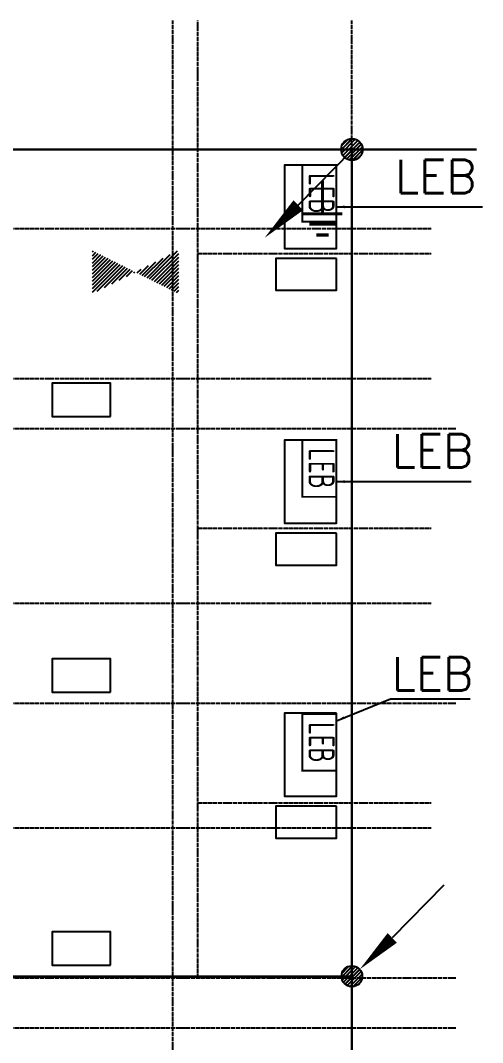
# Model space of a CAD drawing. Extents: x -137808 to 103746506, y -332957 to -111547.
# Drawn here: x 148933 to 154483, y -167289 to -155011 of the extents above; entities that cross this region are included whole.
import ezdxf

# ---------------------------------------------------------------- set-up
doc = ezdxf.new("R2010")
doc.units = 0
doc.header["$LTSCALE"] = 25
doc.header["$MEASUREMENT"] = 0
doc.linetypes.add('DOTE', pattern=[2.42, 2, -0.2, 0.02, -0.2])
doc.layers.get('0').update_dxf_attribs({"linetype": 'CONTINUOUS'})
for name, color, linetype in [('220', 7, 'CONTINUOUS'), ('DOTE', 1, 'DOTE'), ('电-强电平面-箭头', 3, 'CONTINUOUS'), ('电-接地防雷-接地线', 132, 'CONTINUOUS'), ('设备-电视', 3, 'CONTINUOUS')]:
    doc.layers.add(name, color=color, linetype=linetype)
doc.styles.add('_TCH_DIM', font='SIMPLEX', dxfattribs={"bigfont": 'GBCBIG'})
doc.styles.add('IDQSTYLE', font='txt.shx', dxfattribs={"width": 0.7, "bigfont": 'hztxt.shx'})
doc.styles.get("Standard").update_dxf_attribs({"font": 'GBENOR', "bigfont": 'GBCBIG'})
doc.linetypes.add('GDLine', pattern='A,1,-3,5.8,["|",Standard,S=4,R=-45,X=-1.407,Y=-0.7],-0.1,["|",Standard,S=4,R=-45,X=-1.407,Y=-0.7],-0.1,["|",Standard,S=4,R=-45,X=-1.407,Y=-0.7],-0.1,["|",Standard,S=4,R=-45,X=-1.407,Y=-0.7],-0.1,5.8,-3,1', length=20)
doc.dimstyles.get("Standard").update_dxf_attribs({"dimscale": 100, "dimtxt": 3.5, "dimasz": 1, "dimexe": 2.5, "dimexo": 3, "dimgap": 1.5, "dimtad": 1, "dimdec": 0, "dimzin": 0, "dimdsep": 46, "dimtxsty": 'Standard', "dimblk": 'ARCHTICK', "dimcen": 0.09, "dimadec": 0, "dimazin": 0, "dimtfac": 1, "dimtdec": 0, "dimtix": 1, "dimtmove": 2, "dimatfit": 3, "dimfxl": 0, "dimtolj": 1, "dimtzin": 0, "dimarcsym": 0})

# ---------------------------------------------------------------- blocks, each defined once
blk = doc.blocks.new('*X')
at = {"color": 0, "linetype": 'Continuous'}
for p, q in [((192.59, 446.72), (193.93, 448.06)), ((192.59, 446.72), (193.87, 448.01)), ((192.65, 447.21), (193.44, 448)), ((192.65, 446.36), (194.23, 447.94)), ((192.67, 446.38), (194.27, 447.98)), ((192.69, 447.24), (193.35, 447.91)), ((192.79, 446.07), (194.52, 447.8)), ((192.81, 446.1), (194.55, 447.84)), ((193.01, 445.87), (194.78, 447.64)), ((192.98, 445.84), (194.75, 447.61)), ((193.23, 445.66), (194.93, 447.37)), ((193.27, 445.7), (194.95, 447.39)), ((193.53, 445.54), (195.05, 447.06)), ((193.58, 445.59), (195.06, 447.07)), ((193.92, 445.51), (195.08, 446.67)), ((193.98, 445.57), (195.08, 446.67)), ((194.61, 445.77), (194.82, 445.99)), ((163.77, 434.88), (163.89, 435)), ((163.77, 434.45), (164.18, 434.86)), ((163.77, 434.03), (164.46, 434.72)), ((170.4, 431.75), (173.65, 435)), ((170.68, 431.6), (173.77, 434.69)), ((163.77, 433.6), (164.74, 434.57)), ((163.77, 433.18), (165.02, 434.43)), ((163.77, 432.76), (165.31, 434.29)), ((163.77, 432.33), (165.59, 434.15)), ((163.77, 431.91), (165.87, 434.01)), ((163.77, 431.48), (166.16, 433.87)), ((163.77, 431.06), (166.44, 433.73)), ((163.77, 430.63), (166.72, 433.58)), ((163.77, 430.21), (167, 433.44)), ((169.55, 432.17), (171.11, 433.73)), ((169.83, 432.03), (171.96, 434.15)), ((170.12, 431.89), (172.8, 434.58)), ((170.96, 431.46), (173.77, 434.27)), ((171.25, 431.32), (173.77, 433.85)), ((171.53, 431.18), (173.77, 433.42)), ((164.32, 430.33), (167.29, 433.3)), ((165.17, 430.76), (167.57, 433.16)), ((166.02, 431.18), (167.85, 433.02)), ((166.86, 431.61), (168.14, 432.88)), ((167.71, 432.03), (168.42, 432.74)), ((168.56, 432.45), (168.7, 432.59)), ((168.98, 432.45), (169.41, 432.88)), ((169.27, 432.31), (170.26, 433.3)), ((171.81, 431.04), (173.77, 433)), ((172.1, 430.9), (173.77, 432.57)), ((172.38, 430.76), (173.77, 432.15)), ((172.66, 430.61), (173.77, 431.72)), ((172.94, 430.47), (173.77, 431.3)), ((173.23, 430.33), (173.77, 430.88)), ((173.51, 430.19), (173.77, 430.45))]:
    blk.add_line(p, q, dxfattribs=at)
blk = doc.blocks.new('HC000754')
at = {"color": 0, "linetype": 'Continuous'}
blk.add_line((5.527, 5.474), (2.422, 2.299), dxfattribs=at)
blk.add_lwpolyline([(2.422, 2.299, 0.8, 0, 0), (0.47, 0.412, 0, 0, 0)], format="xyseb", dxfattribs=at)
blk.add_circle((0, 0), 0.625, dxfattribs=at)
at = {"color": 0, "linetype": 'Continuous', "xscale": 0.5, "yscale": 0.5, "zscale": 0.5}
blk.add_blockref('*X', (-96.918, -223.407), dxfattribs=at)
at = {"color": 0, "style": 'IDQSTYLE', "width": 0.7}
blk.add_attdef('PSFHATT', (7.527, -0.625), '', height=2.5, dxfattribs=at)
blk = doc.blocks.new('_ArchTick')
at = {"color": 0, "linetype": 'ByBlock', "const_width": 0.4}
blk.add_lwpolyline([(-0.5, -0.5), (0.5, 0.5)], dxfattribs=at)
blk = doc.blocks.new('HC001116')
at = {"color": 0, "linetype": 'Continuous', "const_width": 0.2}
blk.add_lwpolyline([(-3.12, 1.88), (3.12, 1.88), (3.12, -1.88), (-3.12, -1.88)], close=True, dxfattribs=at)
at = {"color": 0, "style": 'IDQSTYLE', "width": 0.7}
for tag, p in [('VH', (-1.62, -1.19)), ('PSFHATT', (5.12, -1.88))]:
    blk.add_attdef(tag, p, '', height=2.37, dxfattribs=at)
blk = doc.blocks.new('HC000750')
at = {"color": 0, "linetype": 'Continuous'}
blk.add_line((0, -0.058), (-3.105, -3.233), dxfattribs=at)
blk.add_lwpolyline([(-3.105, -3.233, 0.8, 0, 0), (-5.057, -5.119, 0, 0, 0)], format="xyseb", dxfattribs=at)
blk.add_circle((0, 0), 0.625, dxfattribs=at)
at = {"color": 0, "linetype": 'Continuous', "xscale": 0.5, "yscale": 0.5, "zscale": 0.5}
blk.add_blockref('*X', (-96.918, -223.378), dxfattribs=at)
at = {"color": 0, "style": 'IDQSTYLE', "width": 0.7}
blk.add_attdef('PSFHATT', (2.625, -5.119), '', height=2.5, dxfattribs=at)
blk = doc.blocks.new('0114')
at = {"color": 3, "linetype": 'Continuous'}
for points in [[(0, 0, 0.444, 0.444, 0), (0, -4.58, 0.444, 0.444, 0)], [(-2.75, -4.58, 0.444, 0.444, 0), (2.75, -4.58, 0.444, 0.444, 0)], [(-1.83, -6.01, 0.444, 0.444, 0), (1.83, -6.01, 0.444, 0.444, 0)], [(-0.86, -7.5, 0.444, 0.444, 0), (0.86, -7.5, 0.444, 0.444, 0)]]:
    blk.add_lwpolyline(points, format="xyseb", dxfattribs=at)

msp = doc.modelspace()

# ---------------------------------------------------------------- linework, layer by layer
at = {"color": 251}
for points in [[(152729, -156751), (152104, -156751), (152104, -157751), (152729, -157751)], [(152729, -157871), (152001, -157871), (152001, -158253), (152729, -158253)], [(152729, -160051), (152104, -160051), (152104, -161051), (152729, -161051)], [(152729, -161171), (152001, -161171), (152001, -161553), (152729, -161553)], [(152729, -163331), (152104, -163331), (152104, -164331), (152729, -164331)], [(152729, -164451), (152001, -164451), (152001, -164833), (152729, -164833)]]:
    msp.add_lwpolyline(points, close=True, dxfattribs=at)
at = {"layer": '220', "color": 251}
for points in [[(150014, -159769), (150014, -159370), (149314, -159370), (149314, -159769)], [(150014, -163079), (150014, -162680), (149314, -162680), (149314, -163079)], [(150014, -166359), (150014, -165960), (149314, -165960), (149314, -166359)]]:
    msp.add_lwpolyline(points, close=True, dxfattribs=at)
at = {"layer": 'DOTE'}
for p, q in [((150764, -181611), (150764, -155011)), ((151064, -166511), (151064, -155011)), ((152914, -181611), (152914, -155011)), ((107964, -156561), (154164, -156561)), ((107964, -157511), (153864, -157511)), ((151064, -157811), (153864, -157811)), ((107964, -159311), (153864, -159311)), ((107964, -159911), (154164, -159911)), ((151064, -161111), (153864, -161111)), ((107964, -162011), (153864, -162011)), ((107964, -163211), (154164, -163211)), ((151064, -164411), (153864, -164411)), ((107964, -164711), (153864, -164711)), ((107964, -166511), (154164, -166511)), ((107964, -167111), (154164, -167111))]:
    msp.add_line(p, q, dxfattribs=at)
at = {"layer": '电-接地防雷-接地线', "color": 4, "linetype": 'GDLine', "ltscale": 4, "const_width": 30}
for points in [[(152914, -156561), (145364, -156561)], [(152914, -156561), (154414, -156561)], [(152914, -180661), (152914, -156561)], [(152920, -166497), (139879, -166497)]]:
    msp.add_lwpolyline(points, dxfattribs=at)

# ---------------------------------------------------------------- block references
at = {"color": 3, "linetype": 'Continuous', "xscale": 87.07128728912507, "yscale": 87.07128728912507, "zscale": 0.9674587476562497}
msp.add_blockref('0114', (152561, -156935), dxfattribs=at)
at = {"layer": '电-强电平面-箭头', "color": 4}
for name, p, xscale, yscale, zscale in [('HC000750', (152914, -156561), 207.36, 207.36, 207.36), ('HC000754', (152914, -166492), 200, 200, 200)]:
    msp.add_blockref(name, p, dxfattribs=dict(at, xscale=xscale, yscale=yscale, zscale=zscale))
at = {"layer": '设备-电视'}
ref = msp.add_blockref('HC001116', (152524, -157087), dxfattribs=dict(at, xscale=109.2, yscale=109.2, zscale=109.2, rotation=270))
ref.add_attrib('VH', 'LEB', (152394, -156845), dxfattribs={"layer": '0', "color": 0, "height": 312, "rotation": 270, "width": 0.8})
ref = msp.add_blockref('HC001116', (152524, -160392), dxfattribs=dict(at, xscale=109.2, yscale=109.2, zscale=109.2, rotation=270))
ref.add_attrib('VH', 'LEB', (152394, -160150), dxfattribs={"layer": '0', "color": 0, "height": 312, "rotation": 270, "width": 0.8})
ref = msp.add_blockref('HC001116', (152524, -163682), dxfattribs=dict(at, xscale=109.2, yscale=109.2, zscale=109.2, rotation=270))
ref.add_attrib('VH', 'LEB', (152394, -163440), dxfattribs={"layer": '0', "color": 0, "height": 312, "rotation": 270, "width": 0.8})

# ---------------------------------------------------------------- texts
at = {"char_height": 400, "width": 5307987.02, "attachment_point": 1, "style": '_TCH_DIM'}
for insert in [(153431, -156685), (153393, -159981), (153393, -162661)]:
    msp.add_mtext('LEB', dxfattribs=dict(at, insert=insert))

# ---------------------------------------------------------------- leaders
for points in [[(152729, -157251), (154483, -157251)], [(152729, -160551), (154348, -160551)], [(152729, -163424), (153377, -163161), (154333, -163161)]]:
    msp.add_leader(points, dimstyle='Standard', override={"dimgap": 1.5, "dimtad": 0})

doc.saveas('drawing.dxf')
